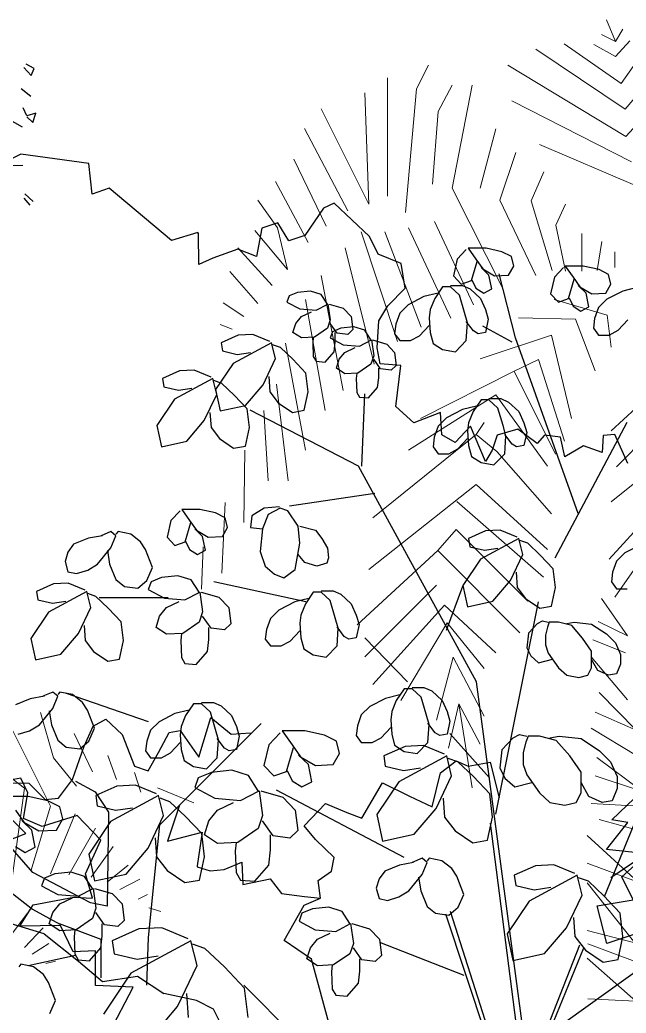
# Model space of a CAD drawing. Header units: metres. Extents: x 10 to 239, y 2 to 253.
# Drawn here: x 95.296 to 98.152, y 177.493 to 182.173 of the extents above; entities that cross this region are included whole.
import ezdxf

# ---------------------------------------------------------------- set-up
doc = ezdxf.new("R2010")
doc.units = ezdxf.units.M
doc.header["$MEASUREMENT"] = 0
doc.layers.add('1lianas', color=9, linetype='Continuous')
doc.layers.add('bloques ARBOLES', color=7, linetype='Continuous', true_color=0xb8d897)

# ---------------------------------------------------------------- blocks, each defined once
blk = doc.blocks.new('arbolote')
at = {"layer": 'bloques ARBOLES'}
for points in [[(2.898, 6.1194), (2.7474, 6.0691), (2.7024, 6.2471), (2.872, 6.2749), (2.8183, 6.3839), (2.9388, 6.4924), (2.7453, 6.5124), (2.8464, 6.6395), (2.7708, 6.6527), (2.9828, 6.8553)], [(3.4691, 6.8708), (3.5814, 7.0846), (3.4038, 7.0923), (3.4035, 7.2567), (3.2985, 7.2514), (3.239, 7.3749), (3.0466, 7.3729), (3.1106, 7.4722), (3.3019, 7.5091), (3.3892, 7.5049), (3.3568, 7.6191), (3.4287, 7.7775), (3.3168, 7.8943), (3.1522, 7.8422), (3.0647, 7.8803), (3.0847, 8.0011), (3.0525, 8.0695), (2.9463, 8.0504)], [(2.847, 8.3306), (2.7857, 8.4681), (2.7295, 8.4628), (2.7258, 8.3824), (2.6379, 8.4146), (2.5499, 8.3621), (2.5296, 8.4544), (2.4538, 8.4647), (2.4197, 8.4257), (2.3276, 8.4921), (2.2307, 8.4652), (2.2079, 8.3944), (2.1757, 8.3413), (2.1058, 8.5075), (2.0326, 8.4299), (1.9699, 8.4659), (1.9646, 8.5709), (1.8381, 8.5226), (1.7538, 8.5993), (1.7768, 8.7926), (1.6799, 8.8007), (1.6652, 8.8756), (1.6728, 9.0034), (1.7164, 9.0735), (1.7971, 9.1575), (1.7788, 9.2735), (1.6709, 9.3173), (1.629, 9.4014), (1.4637, 9.5575), (1.4129, 9.5339), (1.3256, 9.4056), (1.2498, 9.3801), (1.1981, 9.465), (1.1223, 9.4394), (1.0973, 9.306), (1.0095, 9.3412), (0.8915, 9.2982), (0.8263, 9.2687), (0.8245, 9.4153), (0.8208, 9.4196), (0.6961, 9.3811), (0.4029, 9.6284), (0.3239, 9.6001), (0.3079, 9.7439), (-0.0131, 9.7884), (-0.2822, 9.6533)], [(-0.0771, 6.8258), (0.0243, 6.8244), (0.1017, 6.7483), (0.1649, 6.754), (0.231, 6.8421), (0.2858, 6.9989), (0.3284, 7.093), (0.3869, 7.126), (0.4646, 7.0538), (0.5221, 6.9057), (0.5869, 6.8834), (0.6359, 6.9699), (0.6855, 7.0634), (0.7381, 7.073), (0.8253, 6.9473), (0.8826, 7.1338), (0.9777, 7.0562), (1.0689, 7.0626)], [(0.5805, 5.8724), (0.5892, 6.0984), (0.6413, 6.6286), (1.119, 7.1066)], [(0.7339, 6.7212), (0.678, 6.5512), (0.8418, 6.5934), (0.8177, 6.435), (0.8174, 6.4311), (0.8786, 6.412), (0.9457, 6.4174), (1.0283, 6.4524), (1.0336, 6.3474), (1.1613, 6.3747), (1.2153, 6.3045), (1.3227, 6.2916), (1.3987, 6.2823), (1.3877, 6.3669), (1.4511, 6.4105), (1.4634, 6.4752), (1.3758, 6.5591), (1.3213, 6.6234), (1.4217, 6.7296), (1.5227, 6.6864), (1.5932, 6.6596), (1.6907, 6.8268), (1.8179, 6.7635), (1.9253, 6.7128), (1.9635, 6.874), (2.0379, 6.9305), (2.0946, 6.9049), (2.1978, 6.9243), (2.2396, 6.7565)], [(0.2442, 6.8341), (0.3375, 6.7843), (0.3995, 6.6887), (0.3936, 6.2457)], [(-0.0926, 6.5464), (0.0111, 6.5874), (-0.1776, 6.7745)], [(0.9277, 5.6939), (0.8942, 5.7594), (0.814, 5.8009), (0.6604, 5.8345)], [(0.0964, 6.1142), (-0.0793, 6.1691), (-0.2219, 6.2214), (-0.3067, 6.4243), (-0.415, 6.562), (-0.3308, 6.5956), (-0.1973, 6.5167), (-0.0926, 6.5464)], [(-0.2745, 6.5566), (-0.1656, 6.4228), (-0.0658, 6.3153), (0.0425, 6.2309), (0.1707, 6.1611)], [(0.3936, 6.2457), (0.3153, 6.2605), (0.0441, 6.4046), (-0.0841, 6.5498)], [(1.3783, 5.3202), (1.5312, 5.4418), (1.6445, 5.5469), (1.7204, 5.6701), (1.5699, 5.6198), (1.4478, 5.6608), (1.357, 5.996), (1.2278, 6.0834), (1.3223, 6.2498), (1.3987, 6.2823)], [(0.1685, 6.1631), (0.3634, 6.0897), (0.3634, 5.9072)], [(0.0964, 6.1142), (0.2592, 5.9854), (0.3721, 5.8898), (0.5371, 5.9159), (0.6604, 5.8345)]]:
    blk.add_lwpolyline(points, dxfattribs=at)
blk = doc.blocks.new('A$C3F3B40B0')
at = {"layer": 'bloques ARBOLES'}
for p, q in [((934.3, 1965.2), (917.4, 1947.1)), ((971.4, 1967.7), (937.5, 1967.7)), ((937.5, 1967.7), (952.3, 1947.1)), ((1001, 1961.3), (971.4, 1967.7)), ((1019, 1952.2), (1001, 1961.3)), ((917.4, 1947.1), (910, 1916)), ((943.9, 1907), (954.5, 1943.2)), ((952.3, 1947.1), (965, 1929)), ((1023.3, 1934.1), (1019, 1952.2)), ((976.7, 1917.3), (961.9, 1931.5)), ((965, 1929), (987.3, 1916)), ((1026.4, 1799.7), (995.7, 1919.9)), ((1013.7, 1917.3), (1023.3, 1934.1)), ((1116.4, 1931.5), (1099.5, 1913.4)), ((1153.5, 1934.1), (1119.6, 1934.1)), ((1119.6, 1934.1), (1134.4, 1913.4)), ((1183.1, 1927.7), (1153.5, 1934.1)), ((1201.1, 1918.6), (1183.1, 1927.7)), ((910, 1916), (924.8, 1900.5)), ((924.8, 1900.5), (943.9, 1907)), ((944.9, 1908.3), (952.3, 1892.8)), ((982, 1891.5), (976.7, 1917.3)), ((987.3, 1916), (1013.7, 1917.3)), ((1099.5, 1913.4), (1092.1, 1882.4)), ((1126, 1873.4), (1136.6, 1909.6)), ((1134.4, 1913.4), (1147.1, 1895.3)), ((1195.8, 1883.7), (1205.4, 1900.5)), ((1205.4, 1900.5), (1201.1, 1918.6)), ((617.8, 1885), (601.9, 1878.5)), ((642.1, 1887.6), (617.8, 1885)), ((662.2, 1881.1), (642.1, 1887.6)), ((881.4, 1883.7), (854.9, 1877.2)), ((889.9, 1895.3), (875, 1873.4)), ((904.7, 1895.3), (889.9, 1895.3)), ((904.7, 1897.9), (926.9, 1897.9)), ((921.6, 1879.8), (904.7, 1895.3)), ((926.9, 1897.9), (941.7, 1891.5)), ((941.7, 1891.5), (960.8, 1873.4)), ((952.3, 1892.8), (967.2, 1883.7)), ((967.2, 1883.7), (982, 1891.5)), ((1092.1, 1882.4), (1106.9, 1866.9)), ((1158.8, 1883.7), (1144, 1897.9)), ((1147.1, 1895.3), (1169.4, 1882.4)), ((1164.1, 1857.8), (1158.8, 1883.7)), ((1169.4, 1882.4), (1195.8, 1883.7)), ((1227.6, 1887.6), (1198, 1872.1)), ((1254.1, 1894), (1227.6, 1887.6)), ((601.9, 1878.5), (597.7, 1866.9)), ((597.7, 1866.9), (622, 1854)), ((652.7, 1851.4), (674.9, 1863)), ((673.9, 1863), (662.2, 1881.1)), ((674.9, 1863), (679.2, 1833.3)), ((677.1, 1863), (703.5, 1855.3)), ((854.9, 1877.2), (825.3, 1861.7)), ((875, 1873.4), (866.6, 1852.7)), ((931.2, 1847.5), (921.6, 1879.8)), ((960.8, 1873.4), (970.3, 1852.7)), ((1106.9, 1866.9), (1126, 1873.4)), ((1127, 1874.7), (1134.4, 1859.1)), ((1198, 1872.1), (1182.1, 1856.6)), ((622, 1854), (652.7, 1851.4)), ((625.2, 1839.7), (644.2, 1848.8)), ((703.5, 1855.3), (718.4, 1839.7)), ((809.4, 1846.2), (802, 1825.5)), ((825.3, 1861.7), (809.4, 1846.2)), ((866.6, 1852.7), (864.5, 1837.2)), ((936.5, 1828.1), (931.2, 1847.5)), ((970.3, 1852.7), (975.6, 1834.6)), ((1134.4, 1859.1), (1149.3, 1850.1)), ((1149.3, 1850.1), (1164.1, 1857.8)), ((1182.1, 1856.6), (1174.7, 1835.9)), ((609.3, 1810), (614.6, 1826.8)), ((614.6, 1826.8), (625.2, 1839.7)), ((679.2, 1833.3), (673.9, 1817.8)), ((691.9, 1808.7), (679.2, 1826.8)), ((718.4, 1839.7), (721.5, 1815.2)), ((864.5, 1837.2), (866.6, 1810)), ((948.1, 1812.6), (934.3, 1830.7)), ((934.3, 1794.5), (936.5, 1828.1)), ((975.6, 1834.6), (970.3, 1810)), ((1174.7, 1835.9), (1172.6, 1817.8)), ((1219.1, 1813.9), (1237.1, 1833.3)), ((625.2, 1799.7), (609.3, 1810)), ((673.9, 1817.8), (649.5, 1801)), ((683.4, 1811.3), (679.2, 1799.7)), ((699.3, 1817.8), (683.4, 1811.3)), ((688.7, 1791.9), (688.7, 1810)), ((712, 1806.1), (691.9, 1808.7)), ((723.6, 1820.4), (699.3, 1817.8)), ((721.5, 1815.2), (712, 1806.1)), ((743.8, 1813.9), (723.6, 1820.4)), ((755.4, 1795.8), (743.8, 1813.9)), ((802, 1825.5), (799.9, 1807.4)), ((799.9, 1807.4), (809.4, 1794.5)), ((846.5, 1803.5), (864.5, 1822.9)), ((866.6, 1810), (871.9, 1789.3)), ((956.6, 1807.4), (948.1, 1812.6)), ((970.3, 1810), (956.6, 1807.4)), ((1020.1, 1791.9), (965, 1821.6)), ((1172.6, 1817.8), (1182.1, 1804.8)), ((1202.2, 1804.8), (1219.1, 1813.9)), ((506.6, 1804.8), (474.8, 1790.6)), ((474.8, 1790.6), (477, 1775.1)), ((569.1, 1790.6), (497.1, 1751.8)), ((534.1, 1806.1), (506.6, 1804.8)), ((565.9, 1793.2), (534.1, 1806.1)), ((576.5, 1760.9), (569.1, 1790.6)), ((649.5, 1801), (625.2, 1799.7)), ((647.4, 1801), (646.4, 1790.6)), ((646.4, 1790.6), (647.4, 1764.8)), ((679.2, 1799.7), (703.5, 1786.7)), ((686.6, 1773.8), (688.7, 1791.9)), ((734.2, 1784.2), (756.5, 1795.8)), ((756.5, 1795.8), (760.7, 1766.1)), ((758.6, 1795.8), (785.1, 1788)), ((809.4, 1794.5), (829.5, 1794.5)), ((829.5, 1794.5), (846.5, 1803.5)), ((871.9, 1789.3), (889.9, 1777.7)), ((914.2, 1773.8), (934.3, 1794.5)), ((1144, 1470), (1026.4, 1799.7)), ((1182.1, 1804.8), (1202.2, 1804.8)), ((477, 1775.1), (504.5, 1768.6)), ((504.5, 1768.6), (529.9, 1772.5)), ((586, 1781.6), (571.2, 1786.7)), ((609.3, 1759.6), (586, 1781.6)), ((669.7, 1754.4), (686.6, 1773.8)), ((696.1, 1759.6), (706.7, 1772.5)), ((703.5, 1786.7), (734.2, 1784.2)), ((706.7, 1772.5), (725.8, 1781.6)), ((785.1, 1788), (799.9, 1772.5)), ((799.9, 1772.5), (803.1, 1748)), ((889.9, 1777.7), (914.2, 1773.8)), ((497.1, 1751.8), (464.3, 1702.7)), ((553.2, 1711.8), (576.5, 1760.9)), ((633.7, 1733.7), (609.3, 1759.6)), ((647.4, 1764.8), (652.7, 1755.7)), ((652.7, 1755.7), (669.7, 1754.4)), ((690.8, 1742.8), (696.1, 1759.6)), ((760.7, 1766.1), (755.4, 1750.5)), ((773.4, 1741.5), (760.7, 1759.6)), ((396.5, 1737.6), (364.7, 1723.4)), ((424, 1738.9), (396.5, 1737.6)), ((455.8, 1726), (424, 1738.9)), ((637.9, 1698.8), (633.7, 1733.7)), ((706.7, 1732.4), (690.8, 1742.8)), ((731.1, 1733.7), (706.7, 1732.4)), ((728.9, 1733.7), (727.9, 1723.4)), ((755.4, 1750.5), (731.1, 1733.7)), ((770.2, 1724.7), (770.2, 1742.8)), ((793.5, 1738.9), (773.4, 1741.5)), ((803.1, 1748), (793.5, 1738.9)), ((364.7, 1723.4), (366.9, 1707.9)), ((459, 1723.4), (387, 1684.6)), ((466.4, 1693.7), (459, 1723.4)), ((475.9, 1714.3), (461.1, 1719.5)), ((499.2, 1692.4), (475.9, 1714.3)), ((563.8, 1727.3), (565.9, 1698.8)), ((727.9, 1723.4), (728.9, 1697.5)), ((768.1, 1706.6), (770.2, 1724.7)), ((366.9, 1707.9), (394.4, 1701.4)), ((394.4, 1701.4), (419.8, 1705.3)), ((464.3, 1702.7), (472.7, 1662.6)), ((520.4, 1673), (553.2, 1711.8)), ((565.9, 1698.8), (581.8, 1678.1)), ((630.5, 1663.9), (637.9, 1698.8)), ((728.9, 1697.5), (734.2, 1688.5)), ((751.2, 1687.2), (768.1, 1706.6)), ((387, 1684.6), (354.1, 1635.5)), ((443.1, 1644.5), (466.4, 1693.7)), ((523.5, 1666.5), (499.2, 1692.4)), ((581.8, 1678.1), (608.2, 1660)), ((734.2, 1688.5), (751.2, 1687.2)), ((738.5, 1559.2), (743.8, 1694.9)), ((961.9, 1683.3), (947, 1661.3)), ((976.7, 1683.3), (961.9, 1683.3)), ((976.7, 1685.9), (998.9, 1685.9)), ((993.6, 1667.8), (976.7, 1683.3)), ((998.9, 1685.9), (1013.7, 1679.4)), ((1013.7, 1679.4), (1032.8, 1661.3)), ((453.7, 1660), (455.8, 1631.6)), ((472.7, 1662.6), (520.4, 1673)), ((527.8, 1631.6), (523.5, 1666.5)), ((732.1, 1559.2), (528.8, 1663.9)), ((608.2, 1660), (630.5, 1663.9)), ((926.9, 1665.2), (897.3, 1649.7)), ((953.4, 1671.7), (926.9, 1665.2)), ((947, 1661.3), (938.6, 1640.6)), ((1003.2, 1635.5), (993.6, 1667.8)), ((1032.8, 1661.3), (1042.3, 1640.6)), ((410.3, 1605.7), (443.1, 1644.5)), ((897.3, 1649.7), (881.4, 1634.2)), ((938.6, 1640.6), (936.5, 1625.1)), ((1042.3, 1640.6), (1047.6, 1622.5)), ((1100.6, 1387.2), (1236.1, 1641.9)), ((354.1, 1635.5), (362.6, 1595.4)), ((455.8, 1631.6), (471.7, 1610.9)), ((520.4, 1596.7), (527.8, 1631.6)), ((881.4, 1634.2), (874, 1613.5)), ((936.5, 1625.1), (938.6, 1598)), ((1008.4, 1616.1), (1003.2, 1635.5)), ((1047.6, 1622.5), (1042.3, 1598)), ((362.6, 1595.4), (410.3, 1605.7)), ((471.7, 1610.9), (498.1, 1592.8)), ((874, 1613.5), (871.9, 1595.4)), ((918.5, 1591.5), (936.5, 1610.9)), ((1020.1, 1600.6), (1006.3, 1618.7)), ((1006.3, 1582.5), (1008.4, 1616.1)), ((498.1, 1592.8), (520.4, 1596.7)), ((871.9, 1595.4), (881.4, 1582.5)), ((901.5, 1582.5), (918.5, 1591.5)), ((938.6, 1598), (943.9, 1577.3)), ((1028.6, 1595.4), (1020.1, 1600.6)), ((1042.3, 1598), (1028.6, 1595.4)), ((881.4, 1582.5), (901.5, 1582.5)), ((943.9, 1577.3), (961.9, 1565.7)), ((961.9, 1565.7), (986.2, 1561.8)), ((986.2, 1561.8), (1006.3, 1582.5)), ((953.4, 1154.5), (732.1, 1559.2)), ((762.8, 1507.5), (603, 1484.2)), ((397.6, 1475.2), (380.6, 1457.1)), ((434.6, 1477.7), (400.7, 1477.7)), ((400.7, 1477.7), (415.6, 1457.1)), ((464.3, 1471.3), (434.6, 1477.7)), ((555.3, 1480.3), (532, 1466.1)), ((583.9, 1482.9), (555.3, 1480.3)), ((585, 1480.3), (562.7, 1468.7)), ((599.8, 1475.2), (585, 1480.3)), ((618.8, 1446.7), (599.8, 1475.2)), ((380.6, 1457.1), (373.2, 1426)), ((407.1, 1417), (417.7, 1453.2)), ((415.6, 1457.1), (428.3, 1439)), ((482.3, 1462.2), (464.3, 1471.3)), ((486.5, 1444.1), (482.3, 1462.2)), ((532, 1466.1), (529.9, 1444.1)), ((562.7, 1468.7), (552.1, 1441.5)), ((268.1, 1436.7), (249.6, 1428.6)), ((277.4, 1428.6), (268.1, 1436.7)), ((281.4, 1436.7), (277.4, 1431.8)), ((305.2, 1431.8), (281.4, 1436.7)), ((439.9, 1427.3), (425.1, 1441.5)), ((428.3, 1439), (450.5, 1426)), ((477, 1427.3), (486.5, 1444.1)), ((529.9, 1444.1), (552.1, 1441.5)), ((552.1, 1441.5), (547.9, 1398.9)), ((622, 1414.4), (618.8, 1446.7)), ((622, 1446.7), (651.7, 1439)), ((651.7, 1439), (663.3, 1423.4)), ((970.3, 1437.7), (938.6, 1423.4)), ((997.9, 1439), (970.3, 1437.7)), ((1029.6, 1426), (997.9, 1439)), ((225.8, 1423.8), (198, 1412.5)), ((252.2, 1428.6), (225.8, 1423.8)), ((268.1, 1406), (277.4, 1428.6)), ((323.7, 1417.3), (305.2, 1431.8)), ((333, 1402.8), (323.7, 1417.3)), ((373.2, 1426), (388, 1410.5)), ((388, 1410.5), (407.1, 1417)), ((408.1, 1418.3), (415.6, 1402.8)), ((445.2, 1401.5), (439.9, 1427.3)), ((450.5, 1426), (477, 1427.3)), ((663.3, 1423.4), (673.9, 1405.3)), ((938.6, 1423.4), (940.7, 1407.9)), ((1032.8, 1423.4), (960.8, 1384.7)), ((1040.2, 1393.7), (1032.8, 1423.4)), ((1049.7, 1414.4), (1034.9, 1419.6)), ((187.4, 1397.9), (182.1, 1380.1)), ((198, 1412.5), (187.4, 1397.9)), ((243, 1375.3), (268.1, 1406)), ((261.5, 1401.1), (265.5, 1375.3)), ((346.2, 1368.8), (333, 1402.8)), ((415.6, 1402.8), (430.4, 1393.7)), ((430.4, 1393.7), (445.2, 1401.5)), ((547.9, 1398.9), (557.4, 1371.7)), ((613.5, 1365.3), (622, 1414.4)), ((673.9, 1405.3), (676, 1387.2)), ((940.7, 1407.9), (968.2, 1401.5)), ((968.2, 1401.5), (993.6, 1405.3)), ((1073, 1392.4), (1049.7, 1414.4)), ((1261.5, 1411.8), (1231.8, 1396.3)), ((182.1, 1380.1), (187.4, 1360.7)), ((631.5, 1378.2), (618.8, 1393.7)), ((676, 1387.2), (672.8, 1376.9)), ((960.8, 1384.7), (928, 1335.5)), ((1016.9, 1344.6), (1040.2, 1393.7)), ((1097.4, 1366.6), (1073, 1392.4)), ((1216, 1380.8), (1208.5, 1360.1)), ((1231.8, 1396.3), (1216, 1380.8)), ((187.4, 1360.7), (203.3, 1357.5)), ((203.3, 1357.5), (224.5, 1364)), ((224.5, 1364), (243, 1375.3)), ((265.5, 1375.3), (277.4, 1346.2)), ((335.6, 1344.6), (346.2, 1368.8)), ((557.4, 1371.7), (574.4, 1356.2)), ((592.4, 1349.8), (613.5, 1365.3)), ((653.8, 1371.7), (631.5, 1378.2)), ((672.8, 1376.9), (653.8, 1371.7)), ((1027.5, 1360.1), (1029.6, 1331.7)), ((1101.6, 1331.7), (1097.4, 1366.6)), ((1208.5, 1360.1), (1206.4, 1342)), ((277.4, 1346.2), (293.3, 1333.3)), ((318.4, 1330), (335.6, 1344.6)), ((343.3, 1342.3), (338, 1327.8)), ((363.1, 1350.4), (343.3, 1342.3)), ((393.6, 1353.6), (363.1, 1350.4)), ((418.7, 1345.6), (393.6, 1353.6)), ((433.3, 1322.9), (418.7, 1345.6)), ((633.7, 1304.5), (461.1, 1342)), ((574.4, 1356.2), (592.4, 1349.8)), ((984.1, 1305.8), (1016.9, 1344.6)), ((1206.4, 1342), (1216, 1329.1)), ((160.4, 1338.1), (128.6, 1323.9)), ((128.6, 1323.9), (130.8, 1308.4)), ((222.9, 1323.9), (150.9, 1285.1)), ((187.9, 1339.4), (160.4, 1338.1)), ((219.7, 1326.5), (187.9, 1339.4)), ((230.3, 1294.2), (222.9, 1323.9)), ((293.3, 1333.3), (318.4, 1330)), ((338, 1327.8), (368.4, 1311.6)), ((406.8, 1308.4), (434.6, 1322.9)), ((434.6, 1322.9), (439.9, 1285.8)), ((437.3, 1322.9), (470.3, 1313.2)), ((662.2, 1325.2), (684.5, 1325.2)), ((684.5, 1325.2), (699.3, 1318.7)), ((897.3, 1251.5), (928, 1334.2)), ((928, 1335.5), (936.5, 1295.5)), ((1029.6, 1331.7), (1045.5, 1311)), ((1094.2, 1296.7), (1101.6, 1331.7)), ((1216, 1329.1), (1236.1, 1329.1)), ((130.8, 1308.4), (158.3, 1301.9)), ((158.3, 1301.9), (183.7, 1305.8)), ((239.8, 1314.8), (225, 1320)), ((263.1, 1292.9), (239.8, 1314.8)), ((375.3, 1312.3), (246.2, 1312.3)), ((368.4, 1311.6), (406.8, 1308.4)), ((372.4, 1293.8), (396.2, 1305.1)), ((470.3, 1313.2), (488.9, 1293.8)), ((612.5, 1304.5), (582.8, 1289)), ((638.9, 1311), (612.5, 1304.5)), ((647.4, 1322.6), (632.6, 1300.6)), ((662.2, 1322.6), (647.4, 1322.6)), ((679.2, 1307.1), (662.2, 1322.6)), ((688.7, 1274.8), (679.2, 1307.1)), ((699.3, 1318.7), (718.4, 1300.6)), ((936.5, 1295.5), (984.1, 1305.8)), ((989.4, 906.3), (1069.9, 1304.5)), ((1045.5, 1311), (1072, 1292.9)), ((207, 1245), (230.3, 1294.2)), ((287.4, 1267), (263.1, 1292.9)), ((359.2, 1277.7), (372.4, 1293.8)), ((439.9, 1285.8), (433.3, 1266.4)), ((488.9, 1293.8), (492.8, 1263.1)), ((582.8, 1289), (567, 1273.5)), ((632.6, 1300.6), (624.1, 1279.9)), ((718.4, 1300.6), (727.9, 1279.9)), ((1072, 1292.9), (1094.2, 1296.7)), ((150.9, 1285.1), (118, 1236)), ((291.7, 1232.1), (287.4, 1267)), ((352.6, 1256.7), (359.2, 1277.7)), ((455.8, 1255), (439.9, 1277.7)), ((567, 1273.5), (559.5, 1252.8)), ((624.1, 1279.9), (622, 1264.4)), ((694, 1255.4), (688.7, 1274.8)), ((727.9, 1279.9), (733.2, 1261.8)), ((1067.7, 1263.9), (1077.2, 1269.1)), ((1077.2, 1269.1), (1087.8, 1266.5)), ((217.6, 1260.5), (219.7, 1232.1)), ((372.4, 1243.7), (352.6, 1256.7)), ((433.3, 1266.4), (402.8, 1245.4)), ((451.8, 1234), (451.8, 1256.7)), ((480.9, 1251.8), (455.8, 1255)), ((492.8, 1263.1), (480.9, 1251.8)), ((559.5, 1252.8), (557.4, 1234.7)), ((604, 1230.8), (622, 1250.2)), ((622, 1264.4), (624.1, 1237.3)), ((705.6, 1239.9), (691.9, 1258)), ((691.9, 1221.8), (694, 1255.4)), ((733.2, 1261.8), (727.9, 1237.3)), ((1067.7, 1263.9), (1050.7, 1245.8)), ((1086.7, 1257.4), (1082.5, 1241.9)), ((1089.9, 1266.5), (1086.7, 1257.4)), ((1106.9, 1266.5), (1089.9, 1266.5)), ((1132.3, 1260), (1106.9, 1266.5)), ((1122.7, 1263.9), (1136.5, 1266.5)), ((1152.4, 1236.7), (1132.3, 1260)), ((1136.5, 1266.5), (1169.3, 1262.6)), ((1169.3, 1262.6), (1196.9, 1244.5)), ((118, 1236), (126.5, 1195.9)), ((174.2, 1206.2), (207, 1245)), ((219.7, 1232.1), (235.6, 1211.4)), ((284.3, 1197.2), (291.7, 1232.1)), ((402.8, 1245.4), (372.4, 1243.7)), ((400.2, 1245.4), (398.9, 1232.4)), ((398.9, 1232.4), (400.2, 1200.1)), ((449.2, 1211.4), (451.8, 1234)), ((557.4, 1234.7), (567, 1221.8)), ((587.1, 1221.8), (604, 1230.8)), ((624.1, 1237.3), (629.4, 1216.6)), ((714.1, 1234.7), (705.6, 1239.9)), ((727.9, 1237.3), (714.1, 1234.7)), ((824.2, 1154.5), (743.8, 1237.3)), ((1050.7, 1245.8), (1047.6, 1218.6)), ((1082.5, 1241.9), (1082.5, 1223.8)), ((1169.3, 1212.2), (1152.4, 1236.7)), ((1196.9, 1244.5), (1213.8, 1227.7)), ((235.6, 1211.4), (262, 1193.3)), ((428, 1187.2), (449.2, 1211.4)), ((567, 1221.8), (587.1, 1221.8)), ((629.4, 1216.6), (647.4, 1205)), ((671.8, 1201.1), (691.9, 1221.8)), ((1047.6, 1218.6), (1055, 1203.1)), ((1082.5, 1223.8), (1087.8, 1208.3)), ((1169.3, 1181.1), (1169.3, 1212.2)), ((1213.8, 1227.7), (1223.3, 1205.7)), ((126.5, 1195.9), (174.2, 1206.2)), ((262, 1193.3), (284.3, 1197.2)), ((400.2, 1200.1), (406.8, 1188.8)), ((647.4, 1205), (671.8, 1201.1)), ((1055, 1203.1), (1069.8, 1190.2)), ((1069.8, 1190.2), (1095.7, 1197)), ((1087.8, 1208.3), (1106.9, 1181.1)), ((1181, 1176), (1169.3, 1196.7)), ((1223.3, 1205.7), (1223.3, 1187.6)), ((406.8, 1188.8), (428, 1187.2)), ((1106.9, 1181.1), (1122.7, 1166.9)), ((1161.9, 1166.9), (1169.3, 1181.1)), ((1201.1, 1166.9), (1181, 1176)), ((1223.3, 1187.6), (1215.9, 1169.5)), ((1122.7, 1166.9), (1145, 1163)), ((1145, 1163), (1161.9, 1166.9)), ((1215.9, 1169.5), (1201.1, 1166.9)), ((817.9, 1141.6), (803.1, 1119.6)), ((832.7, 1141.6), (817.9, 1141.6)), ((832.7, 1144.2), (854.9, 1144.2)), ((849.6, 1126.1), (832.7, 1141.6)), ((854.9, 1144.2), (869.8, 1137.7)), ((869.8, 1137.7), (888.8, 1119.6)), ((1045.5, 464.1), (953.4, 1154.5)), ((116.7, 1122.5), (88.9, 1111.2)), ((143.2, 1127.4), (116.7, 1122.5)), ((159.1, 1135.5), (140.5, 1127.4)), ((168.3, 1127.4), (159.1, 1135.5)), ((159.1, 1104.8), (168.3, 1127.4)), ((172.3, 1135.5), (168.3, 1130.6)), ((196.1, 1130.6), (172.3, 1135.5)), ((338.3, 1079.5), (184.7, 1132.6)), ((214.7, 1116.1), (196.1, 1130.6)), ((782.9, 1123.5), (753.3, 1108)), ((809.4, 1130), (782.9, 1123.5)), ((803.1, 1119.6), (794.6, 1098.9)), ((859.2, 1093.8), (849.6, 1126.1)), ((888.8, 1119.6), (898.3, 1098.9)), ((133.9, 1074), (159.1, 1104.8)), ((152.5, 1099.9), (156.4, 1074)), ((223.9, 1101.5), (214.7, 1116.1)), ((237.2, 1067.6), (223.9, 1101.5)), ((414.5, 1101.5), (388, 1095.1)), ((423, 1113.2), (408.1, 1091.2)), ((437.8, 1113.2), (423, 1113.2)), ((437.8, 1115.7), (460, 1115.7)), ((454.7, 1097.6), (437.8, 1113.2)), ((460, 1115.7), (474.8, 1109.3)), ((474.8, 1109.3), (493.9, 1091.2)), ((753.3, 1108), (737.4, 1092.5)), ((388, 1095.1), (358.4, 1079.5)), ((408.1, 1091.2), (399.7, 1070.5)), ((464.3, 1065.3), (454.7, 1097.6)), ((493.9, 1091.2), (503.4, 1070.5)), ((737.4, 1092.5), (730, 1071.8)), ((794.6, 1098.9), (792.5, 1083.4)), ((792.5, 1083.4), (794.6, 1056.3)), ((864.5, 1074.4), (859.2, 1093.8)), ((898.3, 1098.9), (903.6, 1080.8)), ((903.6, 1080.8), (898.3, 1056.3)), ((1205.4, 787.4), (1646.9, 1087.3)), ((94.2, 1056.3), (115.4, 1062.7)), ((115.4, 1062.7), (133.9, 1074)), ((156.4, 1074), (168.3, 1045)), ((226.6, 1043.3), (237.2, 1067.6)), ((342.5, 1064), (335.1, 1043.3)), ((358.4, 1079.5), (342.5, 1064)), ((399.7, 1070.5), (397.6, 1055)), ((469.6, 1045.9), (464.3, 1065.3)), ((503.4, 1070.5), (508.7, 1052.4)), ((589.2, 1062.4), (607.7, 1036.6)), ((631.5, 1062.4), (589.2, 1062.4)), ((668.6, 1054.3), (631.5, 1062.4)), ((730, 1071.8), (727.9, 1053.7)), ((774.5, 1049.8), (792.5, 1069.2)), ((876.1, 1058.9), (862.3, 1077)), ((862.3, 1040.8), (864.5, 1074.4)), ((168.3, 1045), (184.2, 1032)), ((209.4, 1028.8), (226.6, 1043.3)), ((335.1, 1043.3), (333, 1025.2)), ((397.6, 1055), (399.7, 1027.8)), ((481.2, 1030.4), (467.4, 1048.5)), ((467.4, 1012.3), (469.6, 1045.9)), ((508.7, 1052.4), (503.4, 1027.8)), ((585.2, 1059.2), (564, 1036.6)), ((691.1, 1043), (668.6, 1054.3)), ((727.9, 1053.7), (737.4, 1040.8)), ((757.5, 1040.8), (774.5, 1049.8)), ((794.6, 1056.3), (799.9, 1035.6)), ((884.6, 1053.7), (876.1, 1058.9)), ((898.3, 1056.3), (884.6, 1053.7)), ((977.7, 974.8), (903.6, 1057.6)), ((1022.3, 1049.6), (1001.1, 1027)), ((1022.3, 1049.6), (1034.2, 1056.1)), ((1034.2, 1056.1), (1047.5, 1052.8)), ((1050.1, 1052.8), (1046.1, 1041.5)), ((1071.3, 1052.8), (1050.1, 1052.8)), ((1103, 1044.7), (1071.3, 1052.8)), ((1091.1, 1049.6), (1108.3, 1052.8)), ((1128.2, 1015.7), (1103, 1044.7)), ((1108.3, 1052.8), (1149.4, 1048)), ((1149.4, 1048), (1183.8, 1025.3)), ((184.2, 1032), (209.4, 1028.8)), ((333, 1025.2), (342.5, 1012.3)), ((379.6, 1021.4), (397.6, 1040.8)), ((399.7, 1027.8), (405, 1007.1)), ((489.7, 1025.2), (481.2, 1030.4)), ((503.4, 1027.8), (489.7, 1025.2)), ((564, 1036.6), (554.8, 997.8)), ((597.1, 986.5), (610.4, 1031.7)), ((607.7, 1036.6), (623.6, 1013.9)), ((696.4, 1020.4), (691.1, 1043)), ((737.4, 1040.8), (757.5, 1040.8)), ((819.5, 1033.5), (779.8, 1015.7)), ((799.9, 1035.6), (817.9, 1024)), ((853.9, 1035.1), (819.5, 1033.5)), ((842.2, 1020.1), (862.3, 1040.8)), ((893.6, 1018.9), (853.9, 1035.1)), ((1001.1, 1027), (997.2, 993)), ((1046.1, 1041.5), (1040.8, 1022.1)), ((1183.8, 1025.3), (1204.9, 1004.3)), ((342.5, 1012.3), (362.6, 1012.3)), ((362.6, 1012.3), (379.6, 1021.4)), ((405, 1007.1), (423, 995.5)), ((447.3, 991.6), (467.4, 1012.3)), ((638.2, 999.4), (619.6, 1017.2)), ((623.6, 1013.9), (651.4, 997.8)), ((684.5, 999.4), (696.4, 1020.4)), ((779.8, 1015.7), (782.4, 996.3)), ((897.6, 1015.7), (807.6, 967.2)), ((817.9, 1024), (842.2, 1020.1)), ((906.8, 978.5), (897.6, 1015.7)), ((918.7, 1004.4), (900.2, 1010.9)), ((1040.8, 1022.1), (1040.8, 999.5)), ((1149.4, 984.9), (1128.2, 1015.7)), ((423, 995.5), (447.3, 991.6)), ((494.5, 988.7), (456.4, 984.7)), ((525.9, 978.6), (494.5, 988.7)), ((554.8, 997.8), (573.3, 978.4)), ((598.5, 988.1), (607.7, 968.7)), ((644.8, 967.1), (638.2, 999.4)), ((651.4, 997.8), (684.5, 999.4)), ((782.4, 996.3), (816.8, 988.2)), ((816.8, 988.2), (848.6, 993.1)), ((947.9, 976.9), (918.7, 1004.4)), ((997.2, 993), (1006.4, 973.6)), ((1040.8, 999.5), (1047.5, 980.1)), ((1204.9, 1004.3), (1216.9, 976.9)), ((431.6, 974.6), (425, 956.4)), ((456.4, 984.7), (431.6, 974.6)), ((544.1, 950.3), (525.9, 978.6)), ((573.3, 978.4), (597.1, 986.5)), ((877.7, 917.1), (906.8, 978.5)), ((978.3, 944.6), (947.9, 976.9)), ((1006.4, 973.6), (1025, 957.5)), ((1047.5, 980.1), (1071.3, 946.2)), ((1149.4, 946.2), (1149.4, 984.9)), ((1216.9, 976.9), (1216.9, 954.2)), ((279.3, 958.9), (239.6, 941.1)), ((313.8, 960.5), (279.3, 958.9)), ((353.5, 944.3), (313.8, 960.5)), ((425, 956.4), (463.1, 936.2)), ((511, 932.2), (545.8, 950.3)), ((545.8, 950.3), (552.4, 903.9)), ((549.1, 950.3), (590.4, 938.2)), ((817.9, 824.8), (578.6, 951.5)), ((607.7, 968.7), (626.2, 957.4)), ((626.2, 957.4), (644.8, 967.1)), ((807.6, 967.2), (766.5, 905.8)), ((1025, 957.5), (1057.4, 966)), ((1163.9, 939.7), (1149.4, 965.6)), ((1216.9, 954.2), (1207.6, 931.6)), ((112.8, 939.6), (70.4, 939.6)), ((149.8, 931.5), (112.8, 939.6)), ((172.3, 920.2), (149.8, 931.5)), ((239.6, 941.1), (242.3, 921.7)), ((357.4, 941.1), (267.4, 892.6)), ((366.7, 903.9), (357.4, 941.1)), ((378.6, 929.8), (360.1, 936.2)), ((463.1, 936.2), (511, 932.2)), ((590.4, 938.2), (613.6, 914)), ((890.9, 936.5), (893.6, 901)), ((983.6, 901), (978.3, 944.6)), ((1071.3, 946.2), (1091.1, 928.4)), ((1140.1, 928.4), (1149.4, 946.2)), ((1189.1, 928.4), (1163.9, 939.7)), ((1207.6, 931.6), (1189.1, 928.4)), ((88.9, 913.7), (104.8, 891.1)), ((177.6, 897.6), (172.3, 920.2)), ((242.3, 921.7), (276.7, 913.6)), ((276.7, 913.6), (308.5, 918.5)), ((407.7, 902.3), (378.6, 929.8)), ((451.5, 893.8), (468, 914)), ((468, 914), (497.8, 928.1)), ((613.6, 914), (618.6, 875.6)), ((836.7, 868.6), (877.7, 917.1)), ((1091.1, 928.4), (1118.9, 923.5)), ((1118.9, 923.5), (1140.1, 928.4)), ((119.4, 876.6), (100.8, 894.3)), ((165.7, 876.6), (177.6, 897.6)), ((337.6, 842.5), (366.7, 903.9)), ((438.2, 870), (407.7, 902.3)), ((552.4, 903.9), (544.1, 879.6)), ((766.5, 905.8), (777.1, 855.7)), ((893.6, 901), (913.4, 875.1)), ((974.3, 857.3), (983.6, 901)), ((104.8, 891.1), (132.6, 874.9)), ((126, 844.2), (119.4, 876.6)), ((132.6, 874.9), (165.7, 876.6)), ((267.4, 892.6), (226.4, 831.2)), ((443.2, 867.5), (451.5, 893.8)), ((544.1, 879.6), (506.1, 853.4)), ((572.2, 865.5), (552.4, 893.8)), ((618.6, 875.6), (603.7, 861.5)), ((1034.9, 458.9), (979.7, 889.8)), ((1193.6, 751.7), (1247.7, 884.3)), ((350.8, 861.9), (353.5, 826.3)), ((443.5, 826.3), (438.2, 870)), ((468, 851.4), (443.2, 867.5)), ((567.3, 839.2), (567.3, 867.5)), ((603.7, 861.5), (572.2, 865.5)), ((777.1, 855.7), (836.7, 868.6)), ((913.4, 875.1), (946.5, 852.5)), ((946.5, 852.5), (974.3, 857.3)), ((88.9, 845.9), (107.5, 834.5)), ((107.5, 834.5), (126, 844.2)), ((296.6, 794), (337.6, 842.5)), ((506.1, 853.4), (468, 851.4)), ((502.8, 853.4), (501.1, 837.2)), ((564, 811), (567.3, 839.2)), ((226.4, 831.2), (237, 781.1)), ((353.5, 826.3), (373.3, 800.5)), ((434.2, 782.7), (443.5, 826.3)), ((501.1, 837.2), (502.8, 796.8)), ((851.5, 823.9), (833, 815.8)), ((860.8, 815.8), (851.5, 823.9)), ((864.7, 823.9), (860.8, 819)), ((888.5, 819), (864.7, 823.9)), ((537.5, 780.6), (564, 811)), ((809.1, 811), (781.3, 799.6)), ((835.6, 815.8), (809.1, 811)), ((851.5, 793.2), (860.8, 815.8)), ((907.1, 804.5), (888.5, 819)), ((916.3, 789.9), (907.1, 804.5)), ((1063.9, 809.6), (1024.2, 791.8)), ((1098.3, 811.2), (1063.9, 809.6)), ((1138, 795.1), (1098.3, 811.2)), ((143.2, 786.4), (137.9, 771.8)), ((163, 794.5), (143.2, 786.4)), ((193.5, 797.7), (163, 794.5)), ((218.6, 789.6), (193.5, 797.7)), ((233.2, 767), (218.6, 789.6)), ((237, 781.1), (296.6, 794)), ((373.3, 800.5), (406.4, 777.9)), ((406.4, 777.9), (434.2, 782.7)), ((502.8, 796.8), (511, 782.7)), ((511, 782.7), (537.5, 780.6)), ((770.8, 785.1), (765.5, 767.3)), ((781.3, 799.6), (770.8, 785.1)), ((826.3, 762.5), (851.5, 793.2)), ((844.9, 788.3), (848.8, 762.5)), ((929.6, 756), (916.3, 789.9)), ((1024.2, 791.8), (1026.9, 772.4)), ((1142, 791.8), (1052, 743.4)), ((1151.3, 754.7), (1142, 791.8)), ((1163.2, 780.5), (1144.6, 787)), ((137.9, 771.8), (168.3, 755.7)), ((206.7, 752.4), (234.5, 767)), ((234.5, 767), (239.8, 729.8)), ((237.2, 767), (270.2, 757.3)), ((765.5, 767.3), (770.8, 747.9)), ((1026.9, 772.4), (1061.3, 764.4)), ((1061.3, 764.4), (1093, 769.2)), ((1192.3, 753.1), (1163.2, 780.5)), ((168.3, 755.7), (206.7, 752.4)), ((172.3, 737.9), (196.1, 749.2)), ((270.2, 757.3), (288.8, 737.9)), ((770.8, 747.9), (786.6, 744.7)), ((786.6, 744.7), (807.8, 751.2)), ((807.8, 751.2), (826.3, 762.5)), ((848.8, 762.5), (860.8, 733.4)), ((919, 731.8), (929.6, 756)), ((1122.2, 693.3), (1151.3, 754.7)), ((1222.7, 720.7), (1192.3, 753.1)), ((159.1, 721.7), (172.3, 737.9)), ((239.8, 729.8), (233.2, 710.4)), ((288.8, 737.9), (292.7, 707.2)), ((645.8, 728.5), (626, 720.4)), ((676.3, 731.8), (645.8, 728.5)), ((701.4, 723.7), (676.3, 731.8)), ((860.8, 733.4), (876.6, 720.4)), ((901.8, 717.2), (919, 731.8)), ((1052, 743.4), (1011, 681.9)), ((152.5, 700.7), (159.1, 721.7)), ((233.2, 710.4), (202.7, 689.4)), ((255.7, 699.1), (239.8, 721.7)), ((626, 720.4), (620.7, 705.9)), ((716, 701.1), (701.4, 723.7)), ((876.6, 720.4), (901.8, 717.2)), ((988.3, 439.6), (896.2, 718.8)), ((995.5, 439.6), (904.8, 723.7)), ((1135.4, 712.7), (1138, 677.1)), ((1228, 677.1), (1222.7, 720.7)), ((172.3, 687.8), (152.5, 700.7)), ((202.7, 689.4), (172.3, 687.8)), ((200.1, 689.4), (198.8, 676.5)), ((251.7, 678.1), (251.7, 700.7)), ((280.8, 695.9), (255.7, 699.1)), ((320.2, 691), (270.6, 668.7)), ((292.7, 707.2), (280.8, 695.9)), ((363.2, 693), (320.2, 691)), ((412.8, 672.8), (363.2, 693)), ((620.7, 705.9), (651.1, 689.7)), ((651.1, 689.7), (689.5, 686.5)), ((689.5, 686.5), (717.3, 701.1)), ((717.3, 701.1), (722.6, 663.9)), ((719.9, 701.1), (753, 691.4)), ((753, 691.4), (771.6, 672)), ((1081.1, 644.8), (1122.2, 693.3)), ((198.8, 676.5), (200.1, 644.2)), ((249.1, 655.5), (251.7, 678.1)), ((641.9, 655.8), (655.1, 672)), ((655.1, 672), (678.9, 683.3)), ((771.6, 672), (775.5, 641.3)), ((1011, 681.9), (1021.6, 631.8)), ((1138, 677.1), (1157.9, 651.2)), ((1218.8, 633.5), (1228, 677.1)), ((227.9, 631.2), (249.1, 655.5)), ((270.6, 668.7), (273.9, 644.5)), ((417.8, 668.7), (305.3, 608.1)), ((429.4, 622.3), (417.8, 668.7)), ((444.3, 654.6), (421.1, 662.7)), ((480.7, 620.3), (444.3, 654.6)), ((635.2, 634.8), (641.9, 655.8)), ((722.6, 663.9), (716, 644.5)), ((738.5, 633.2), (722.6, 655.8)), ((930.1, 603.8), (772.3, 665.8)), ((1070.4, 466.1), (1147.3, 661.1)), ((1076.2, 464.1), (1154.4, 655.8)), ((201.7, 641.3), (112.8, 621.9)), ((200.1, 644.2), (206.7, 632.9)), ((273.9, 644.5), (316.9, 634.4)), ((316.9, 634.4), (356.6, 640.5)), ((655.1, 621.9), (635.2, 634.8)), ((716, 644.5), (685.5, 623.5)), ((734.5, 612.2), (734.5, 634.8)), ((775.5, 641.3), (763.6, 629.9)), ((1021.6, 631.8), (1081.1, 644.8)), ((1157.9, 651.2), (1191, 628.6)), ((1191, 628.6), (1218.8, 633.5)), ((99.3, 624.8), (95.3, 619.9)), ((123.1, 619.9), (99.3, 624.8)), ((141.6, 605.4), (123.1, 619.9)), ((206.7, 632.9), (227.9, 631.2)), ((393, 545.5), (429.4, 622.3)), ((518.7, 579.9), (480.7, 620.3)), ((685.5, 623.5), (655.1, 621.9)), ((682.9, 623.5), (681.6, 610.6)), ((763.6, 629.9), (738.5, 633.2)), ((1087.9, 493.9), (1266.8, 621.9)), ((150.9, 590.8), (141.6, 605.4)), ((305.3, 608.1), (254, 531.4)), ((681.6, 610.6), (682.9, 578.2)), ((731.9, 589.5), (734.5, 612.2)), ((164.1, 556.9), (150.9, 590.8)), ((703.5, 398.2), (517.2, 585.7)), ((525.3, 525.3), (518.7, 579.9)), ((682.9, 578.2), (689.5, 566.9)), ((710.7, 565.3), (731.9, 589.5)), ((409.5, 569.7), (412.8, 525.3)), ((689.5, 566.9), (710.7, 565.3)), ((153.5, 532.7), (164.1, 556.9)), ((341.7, 484.9), (393, 545.5))]:
    blk.add_line(p, q, dxfattribs=at)
blk = doc.blocks.new('Palm2-e')
at = {"layer": 'bloques ARBOLES', "lineweight": 5}
for p, q in [((0.0176, 4.3648), (-0.0247, 4.4664)), ((0.0176, 4.3648), (0.0527, 4.4221)), ((0.0449, 4.1669), (-0.2239, 4.3537)), ((-0.0488, 4.398), (0.0176, 4.3648)), ((0.0176, 4.2938), (0.085, 4.3674)), ((-0.3581, 4.3277), (0.0635, 4.0458)), ((-0.0846, 4.3505), (0.0176, 4.2938)), ((0.1566, 4.3264), (0.0449, 4.1669)), ((0.0635, 4.0458), (0.2503, 4.2658)), ((-0.9193, 4.1408), (-0.8633, 4.2528)), ((0.0667, 3.9162), (-0.4889, 4.2528)), ((-1.056, 3.6356), (-1.056, 4.1936)), ((0.3317, 4.2112), (0.0667, 3.9162)), ((-1.1439, 3.5979), (-1.1627, 4.122)), ((-0.9713, 3.5588), (-0.9193, 4.1408)), ((-0.817, 4.0347), (-0.7513, 4.1591)), ((-0.7513, 3.6727), (-0.6575, 4.1591)), ((-0.4707, 4.0842), (0.0928, 3.7971)), ((-1.3685, 4.0471), (-1.1439, 3.5979)), ((-0.8444, 3.6916), (-0.817, 4.0347)), ((-1.2428, 3.5673), (-1.4473, 3.9546)), ((-0.5456, 3.9533), (-0.6198, 3.6727)), ((-0.5267, 3.6168), (-0.4518, 3.8414)), ((0.1227, 3.6819), (-0.3398, 3.8785)), ((-1.498, 3.8095), (-1.345, 3.495)), ((-0.3789, 3.6135), (-0.3197, 3.7502)), ((-1.584, 3.704), (-1.4297, 3.4175)), ((-0.7513, 3.6727), (-0.5111, 3.1968)), ((1.8669, 3.6545), (1.9281, 3.441)), ((-1.5742, 3.4859), (-1.6673, 3.6168)), ((-0.3581, 3.2613), (-0.5267, 3.6168)), ((-0.2812, 3.2854), (-0.3789, 3.6135)), ((-0.2637, 3.4989), (-0.2174, 3.5972)), ((1.9137, 3.2144), (1.7204, 3.6005)), ((-0.651, 3.1239), (-0.8346, 3.5158)), ((2.0251, 3.5562), (2.1117, 3.3759)), ((-1.6816, 3.4735), (-1.528, 3.2899)), ((-1.528, 3.2899), (-1.5742, 3.4859)), ((-1.181, 3.467), (-1.0085, 2.9501)), ((-0.8984, 3.0184), (-1.069, 3.467)), ((-0.957, 3.4859), (-0.7578, 3.0601)), ((-0.2174, 3.2821), (-0.2637, 3.4989)), ((-0.1406, 3.2821), (-0.1406, 3.4605)), ((-0.0683, 3.2854), (-0.0475, 3.4221)), ((1.9281, 3.441), (2.0361, 3.3075)), ((2.1833, 3.452), (2.2243, 3.3394)), ((-1.7611, 3.3921), (-1.6002, 3.2144)), ((-1.1198, 2.8433), (-1.2558, 3.3921)), ((0.015, 3.299), (0.015, 3.3739)), ((2.3102, 3.3726), (2.3389, 3.2789)), ((1.7171, 3.355), (1.792, 3.299)), ((-1.7982, 3.2802), (-1.6673, 3.1304)), ((1.792, 3.299), (1.7354, 2.8876)), ((2.4177, 3.2997), (2.5882, 3.2287)), ((-1.3685, 3.2613), (-1.265, 2.7203)), ((1.9137, 3.2144), (1.8213, 2.9071)), ((-1.3496, 2.6252), (-1.4433, 3.1493)), ((-0.0221, 3.0744), (-0.2715, 3.148)), ((1.9137, 2.8941), (2.0303, 3.178)), ((-1.8301, 3.133), (-1.7324, 3.0692)), ((2.126, 3.1096), (1.9997, 2.8895)), ((-0.4388, 3.0621), (-0.1712, 3.0556)), ((-0.1712, 3.0556), (-0.0781, 2.8127)), ((-0.0032, 2.9247), (-0.0221, 3.0744)), ((-1.8437, 3.0302), (-1.7884, 3.0093)), ((2.1052, 2.8798), (2.2087, 3.0237)), ((-0.2832, 2.9807), (-0.6198, 2.8687)), ((-0.1901, 2.5881), (-0.2832, 2.9807)), ((-1.5364, 2.9436), (-1.4433, 2.4384)), ((2.1813, 2.8557), (2.2803, 2.9358)), ((-0.4603, 2.8114), (-0.345, 2.8668)), ((-0.345, 2.8668), (-0.2226, 2.4813)), ((2.2399, 2.8212), (2.3343, 2.87)), ((-0.4603, 2.8114), (-0.9004, 2.5881)), ((-0.265, 2.4195), (-0.4603, 2.8114)), ((-0.0026, 2.5295), (0.2744, 2.786)), ((2.3265, 2.775), (2.3708, 2.7971)), ((-1.5247, 2.2945), (-1.5794, 2.7496)), ((2.3773, 2.7352), (2.4333, 2.717)), ((-0.957, 2.4384), (-0.5456, 2.7001)), ((-0.5456, 2.7001), (-0.3021, 2.3635)), ((1.805, 2.7092), (1.7093, 2.5816)), ((-1.6387, 2.6265), (-1.6178, 2.2945)), ((1.7907, 2.5471), (1.8786, 2.6408)), ((0.0228, 2.3602), (0.2595, 2.6011)), ((-0.6387, 2.5132), (-0.6016, 2.5692)), ((1.8278, 2.5165), (1.9059, 2.5673)), ((-0.6387, 2.5132), (-1.125, 2.1207)), ((-0.5417, 2.4319), (-0.6387, 2.5132)), ((1.8916, 2.4729), (1.9378, 2.4826)), ((-1.7324, 2.0985), (-1.7279, 2.4384)), ((-0.2832, 2.1389), (-0.5417, 2.4319)), ((0.277, 2.4195), (-0.0032, 2.1955)), ((-1.6178, 2.2945), (-1.6178, 2.2945)), ((0.3512, 2.3264), (-0.0124, 1.9247)), ((-1.1439, 1.8772), (-0.6387, 2.2769)), ((-0.6387, 2.2769), (-0.3021, 1.9709)), ((-1.8216, 2.1923), (-1.8359, 1.8589)), ((-0.321, 1.8401), (-0.7292, 2.1975)), ((0.015, 1.7463), (0.3141, 2.1766)), ((-0.819, 1.9664), (-0.7324, 2.0647)), ((-0.7324, 2.0647), (-0.3958, 1.7274)), ((-1.9238, 1.9833), (-1.9329, 1.7841)), ((-0.819, 1.9664), (-1.1999, 1.6155)), ((-0.4329, 1.5783), (-0.819, 1.9664)), ((-1.1627, 1.4657), (-0.8262, 1.8023)), ((0.0746, 1.5647), (-0.0488, 1.7398)), ((-1.125, 1.3349), (-0.7884, 1.7092)), ((-0.7884, 1.7092), (-0.5456, 1.4846)), ((-0.9941, 1.26), (-0.776, 1.6246)), ((-0.776, 1.6246), (-0.6016, 1.4097)), ((-0.0638, 1.6317), (0.0746, 1.5647)), ((-0.0892, 1.5451), (0.0641, 1.4833)), ((-0.7467, 1.4638), (-0.8262, 1.1669)), ((-0.6016, 1.1851), (-0.7467, 1.4638)), ((-0.097, 1.4657), (0.0746, 1.2626)), ((-0.0599, 1.2977), (0.1149, 1.1194)), ((-0.72, 1.2437), (-0.7695, 1.0354)), ((-0.6575, 0.8485), (-0.72, 1.2437)), ((-0.72, 1.2437), (-0.6198, 1.0543)), ((-0.0781, 1.204), (0.1149, 1.1194)), ((-0.097, 1.1291), (0.1208, 0.9963)), ((-0.0697, 0.9905), (0.1455, 0.8309)), ((0.1455, 0.8309), (-0.0781, 0.9045)), ((0.1566, 0.7593), (-0.097, 0.7737)), ((-0.0599, 0.6988), (0.1455, 0.6428)), ((-0.1159, 0.6239), (0.1247, 0.4039)), ((-0.1159, 0.4931), (0.1247, 0.4039)), ((-0.1159, 0.4), (0.1084, 0.1168)), ((-0.1159, 0.1753), (0.1084, 0.1168)), ((-0.1133, 0.1135), (0.1104, 0.0302)), ((0.113, -0.1573), (-0.1159, 0.0445)), ((-0.1133, -0.1463), (0.113, -0.1573))]:
    blk.add_line(p, q, dxfattribs=at)
blk = doc.blocks.new('arb-alz-77')
at = {"layer": 'bloques ARBOLES', "linetype": 'Continuous'}
for p, q in [((6.066, 8.512), (5.977, 8.559)), ((6.066, 8.512), (5.977, 8.559)), ((5.954, 8.521), (6.032, 8.436)), ((6.032, 8.436), (6.066, 8.512)), ((6.032, 8.436), (6.066, 8.512)), ((6.032, 8.436), (6.066, 8.512)), ((6.032, 8.436), (6.066, 8.512)), ((5.924, 8.296), (6.027, 8.212)), ((5.924, 8.296), (6.027, 8.212)), ((5.984, 7.999), (5.944, 8.085)), ((5.984, 7.999), (5.944, 8.085)), ((5.984, 7.999), (5.944, 8.085)), ((5.984, 7.999), (5.944, 8.085)), ((6.083, 8.027), (5.984, 7.999)), ((6.083, 8.027), (5.984, 7.999)), ((6.083, 8.027), (5.984, 7.999)), ((6.049, 7.926), (6.083, 8.027)), ((5.938, 7.873), (5.773, 7.967)), ((6.049, 7.926), (5.984, 7.986)), ((6.049, 7.926), (5.984, 7.986)), ((6.049, 7.926), (5.984, 7.986)), ((6.049, 7.926), (5.984, 7.986)), ((5.828, 7.458), (5.94, 7.462)), ((5.828, 7.458), (5.94, 7.462)), ((5.963, 7.151), (6.053, 7.067)), ((5.952, 7.101), (6.017, 7.028))]:
    blk.add_line(p, q, dxfattribs=at)

msp = doc.modelspace()

# ---------------------------------------------------------------- block references
for p in [(95.31367, 171.75181), (92.24898, 170.53045)]:
    msp.add_blockref('arbolote', p)
at = {"layer": '1lianas', "color": 2, "xscale": 0.0025121894011627, "yscale": 0.0025121894011627, "zscale": 0.0025121894011627}
msp.add_blockref('A$C3F3B40B0', (95.05199, 176.15366), dxfattribs=at)
at = {"layer": 'bloques ARBOLES', "color": 2, "xscale": 0.433568186266492, "yscale": 0.433568186266492, "zscale": 0.433568186266492}
msp.add_blockref('arb-alz-77', (92.73427, 178.25369), dxfattribs=at)
at = {"layer": 'bloques ARBOLES'}
for p in [(98.08423, 177.70688), (93.52681, 175.25468)]:
    msp.add_blockref('Palm2-e', p, dxfattribs=at)

doc.saveas('drawing.dxf')
